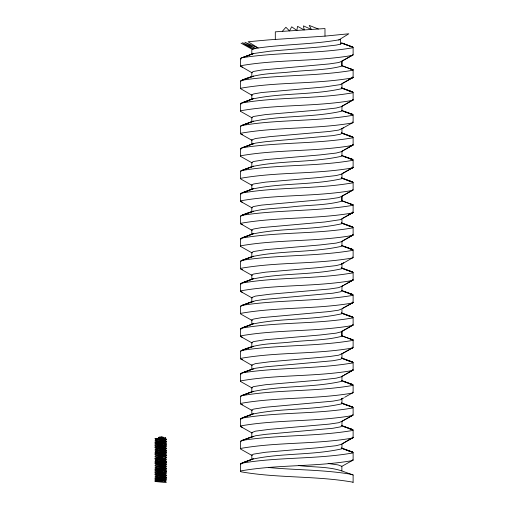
<?xml version="1.0" encoding="UTF-8"?>
<svg xmlns="http://www.w3.org/2000/svg" width="508" height="508" viewBox="0 0 508 508"><rect width="100%" height="100%" fill="white"/><g stroke="black" fill="none" stroke-linecap="round" stroke-linejoin="round"><path stroke-width="0.76" d="M341.865 128.657L338.715 130.067L329.197 131.47L270.015 136.633L255.524 138.506L251.816 139.916L251.816 144.52L255.524 143.116L265.525 141.707L333.007 135.611L340.519 134.207L341.96 133.267L353.117 137.363L353.117 144.932L352.635 145.402C315.849 151.854 277.832 149.263 241.046 155.715L240.563 156.185L241.046 156.654L252.108 162.897L251.816 162.427L253.543 161.487L265.525 159.614L319.989 154.921L336.201 153.048L341.573 151.638L353.117 144.932L352.635 144.463M165.386 446.392L166.135 446.583L164.7 447.345L156.14 448.424M165.945 459.994L164.7 460.851L156.14 461.931M165.945 473.5L164.7 474.358L156.14 475.437M341.865 286.239L338.715 287.642L329.197 289.052L270.015 294.208L255.524 296.088L251.816 297.491L251.816 302.101L255.524 300.692L265.525 299.288L333.007 293.192L340.519 291.783L341.96 290.843L353.117 294.945L353.117 302.508L352.635 302.978C315.849 309.435 277.832 306.838 241.046 313.296L240.563 313.766L241.046 314.236L252.108 320.472L251.816 320.002L253.543 319.068L261.569 317.659L329.197 311.563L338.715 310.153L341.96 308.75L341.96 313.36L353.117 317.456L353.117 325.018L352.635 325.488C315.849 331.946 277.832 329.349 241.046 335.807L240.563 336.277L241.046 336.747L252.108 342.983L251.816 342.519L253.543 341.579L265.525 339.7L319.989 335.013L336.201 333.134L341.573 331.73L353.117 325.018L352.635 324.555M341.865 353.771L338.715 355.181L329.197 356.584L270.015 361.747L255.524 363.62L251.816 365.03L251.816 369.634L255.524 368.23L265.525 366.82L333.007 360.724L340.519 359.315L341.96 358.381L353.117 362.477L353.117 370.046L352.635 370.51C315.849 376.968 277.832 374.377 241.046 380.829L240.563 381.298L241.046 381.768L252.108 388.01L251.816 387.54L253.543 386.601L265.525 384.727L319.989 380.035L336.201 378.162L341.573 376.752L353.117 370.046L352.635 369.576M341.865 421.303L338.715 422.713L329.197 424.116L270.015 429.279L255.524 431.152L251.816 432.562L251.816 437.166L255.524 435.762L265.525 434.353L333.007 428.257L340.519 426.853L341.96 425.914L353.117 430.009L353.117 437.579L352.635 438.048C315.849 444.5 277.832 441.909 241.046 448.367L240.563 448.831L241.046 449.301L252.108 455.543L251.816 455.073L253.543 454.133L265.525 452.26L319.989 447.567L336.201 445.694L341.573 444.284L353.117 437.579L352.635 437.109M341.865 61.125L352.457 55.251L341.96 61.125L341.96 65.735L341.573 66.199C325.393 70.422 308.248 69.85 291.694 71.831C274.676 73.736 256.832 72.911 241.046 80.613L240.563 81.083L240.563 88.652L252.108 95.358L251.816 94.894L253.543 93.955L261.569 92.545L324.834 86.919L340.519 84.576L353.117 77.4L353.117 69.831L350.018 68.656M341.865 196.19L352.457 190.322L341.96 196.19L341.96 200.8L341.573 201.27C325.393 205.486 308.248 204.921 291.694 206.896C274.676 208.807 256.832 207.982 241.046 215.684L240.563 216.154L240.563 223.723L252.108 230.429L251.816 229.959L253.543 229.019L261.569 227.616L324.834 221.99L340.519 219.64L353.117 212.465L353.117 204.895L350.018 203.727M341.96 331.26L341.96 335.871L341.573 336.334C325.393 340.557 308.248 339.985 291.694 341.967C274.676 343.872 256.832 343.046 241.046 350.749L240.563 351.219L240.563 358.788L252.108 365.493L251.816 365.03M275.304 39.408L275.304 31.839L282.277 31.375L285.896 27.273L289.496 30.905L324.98 28.556L324.98 36.125L268.7 39.878L248.101 41.751L258.216 47.993C285.528 44.101 313.366 44.475 340.519 39.554L340.519 44.158L336.201 45.098L319.989 46.971L270.015 51.194L253.543 53.537L241.046 58.102L240.563 58.572L240.563 66.142L252.108 72.847L251.816 72.384L253.543 71.444L261.569 70.034L329.197 63.938L338.715 62.535L341.865 61.227L341.865 65.735L353.117 69.831L352.635 70.301C316.3 76.486 278.943 74.593 242.481 80.15L253.543 76.048M158.356 438.283L158.356 437.521L159.417 437.07L159.772 437.432L163.322 437.197L163.322 437.953L155.638 438.518L156.648 439.141L164.878 438.296L164.878 438.753L156.14 439.884M252.298 49.403L241.046 43.161L253.543 48.933L242.481 42.691L255.524 48.463L244.843 42.221L258.216 47.993L253.543 48.933L251.816 49.867L251.816 54.477L253.543 53.537M240.563 66.142L241.046 65.672C277.832 59.214 315.849 61.811 352.635 55.353L353.117 54.883L353.117 47.32L341.382 42.755M240.563 88.652L241.046 88.182C277.832 81.724 315.849 84.322 352.635 77.864L353.117 77.4L352.635 76.93M240.563 111.163L240.563 103.594L252.298 99.028C281.578 92.685 312.35 95.237 341.573 88.716L341.96 88.246L353.117 92.342L353.117 99.911L352.635 100.374C315.849 106.832 277.832 104.242 241.046 110.693L240.563 111.163L241.046 111.633L252.108 117.875L251.816 117.405L253.543 116.465L265.525 114.592L319.989 109.899L336.201 108.026L341.573 106.617L353.117 99.911L352.635 99.441M240.563 133.674L240.563 126.105L252.298 121.539C281.578 115.195 312.35 117.748 341.573 111.227L341.96 110.757L353.117 114.852L353.117 122.422L352.635 122.892C315.849 129.343 277.832 126.752 241.046 133.204L240.563 133.674L241.046 134.144L252.108 140.386L251.816 139.916M240.563 156.185L240.563 148.622L252.298 144.056L241.046 148.152M240.563 178.695L240.563 171.132L252.298 166.567C281.578 160.217 312.35 162.77 341.573 156.248L341.96 155.778L353.117 159.874L353.117 167.443L352.635 167.913C315.849 174.365 277.832 171.774 241.046 178.232L240.563 178.695L241.046 179.165L252.108 185.407L251.816 184.937L253.543 183.998L265.525 182.124L319.989 177.432L336.201 175.558L341.573 174.149L353.117 167.443L352.635 166.973M240.563 201.206L240.563 193.643L252.298 189.078C281.578 182.728 312.35 185.287 341.573 178.759L341.96 178.289L353.117 182.385L353.117 189.954L352.635 190.424C315.849 196.882 277.832 194.285 241.046 200.743L240.563 201.206L241.046 201.676L252.108 207.918L251.816 207.448L253.543 206.508L261.569 205.105L329.197 199.009L338.715 197.599L341.865 196.298L341.865 200.8L353.117 204.895L352.635 205.365C316.3 211.557 278.943 209.658 242.481 215.214L253.543 211.118M240.563 223.723L241.046 223.253C277.832 216.795 315.849 219.393 352.635 212.935L353.117 212.465L352.635 211.995M240.563 246.234L240.563 238.665L252.298 234.099C281.578 227.749 312.35 230.308 341.573 223.78L341.96 223.31L353.117 227.406L353.117 234.975L352.635 235.445C315.849 241.903 277.832 239.306 241.046 245.764L240.563 246.234L241.046 246.697L252.108 252.94L251.816 252.47L253.543 251.53L265.525 249.657L319.989 244.964L336.201 243.091L341.573 241.681L353.117 234.975L352.635 234.506M240.563 268.745L240.563 261.175L252.298 256.61C281.578 250.26 312.35 252.819 341.573 246.291L341.96 245.821L353.117 249.917L353.117 257.486L352.635 257.956C315.849 264.414 277.832 261.817 241.046 268.275L240.563 268.745L241.046 269.215L252.108 275.45L251.816 274.98L253.543 274.047L265.525 272.167L319.989 267.481L336.201 265.601L341.573 264.198L353.117 257.486L352.635 257.016M240.563 291.255L240.563 283.686L252.298 279.121C281.578 272.771 312.35 275.33 341.573 268.802L341.96 268.332L353.117 272.428L353.117 279.997L352.635 280.467C315.849 286.925 277.832 284.328 241.046 290.786L240.563 291.255L241.046 291.725L252.108 297.961L251.816 297.491M240.563 313.766L240.563 306.197L252.298 301.631L241.046 305.727M240.563 336.277L240.563 328.708L252.298 324.142C281.578 317.792 312.35 320.351 341.573 313.823L341.96 313.36L341.382 312.89L352.635 316.986L353.117 317.456L352.635 317.925C315.849 324.377 277.832 321.786 241.046 328.238M156.058 439.28L154.927 438.658L156.648 439.141L156.007 439.325L156.007 439.788M240.563 358.788L241.046 358.318C277.832 351.86 315.849 354.457 352.635 347.999L353.117 347.535L353.117 339.966L350.018 338.792M164.967 438.614C169.266 439.979 154.14 439.331 155.308 440.341M164.973 441.09L166.135 441.325L154.883 442.449L155.638 442.633M165.945 444.24L154.883 445.459L155.638 445.643M164.84 445.319L166.135 445.827L154.883 446.951L155.638 447.135M240.563 381.298L240.563 373.729L252.298 369.164L241.046 373.266M166.135 446.583L154.883 447.707L156.045 447.942M164.84 447.573C170.028 448.958 153.784 448.348 155.308 449.345M165.945 448.742L154.883 449.961L155.638 450.145M164.84 449.821C170.028 451.212 153.784 450.602 155.308 451.593M165.386 450.894L166.135 451.085L154.883 452.209L155.308 452.349M164.84 452.076L166.135 452.577L154.883 453.701L155.638 453.892M164.973 454.596C169.983 455.428 153.467 455.251 155.308 456.095M165.945 457.746L154.883 458.965L156.045 459.2M164.84 458.826C170.028 460.216 153.784 459.607 155.308 460.597M166.135 460.089L154.883 461.213L155.638 461.404M164.84 461.08L166.135 461.582L154.883 462.712L155.638 462.896M165.386 462.153L166.135 462.337L154.883 463.467L156.045 463.702M164.84 463.328C170.028 464.718 153.784 464.109 155.308 465.099M165.945 464.496L154.883 465.715L155.638 465.906M164.84 465.582C170.028 466.966 153.784 466.363 155.308 467.354M165.386 468.147L166.135 468.338L154.883 469.462L155.638 469.652M240.563 403.809L240.563 396.24L252.298 391.674C281.578 385.331 312.35 387.883 341.573 381.362L341.96 380.892L353.117 384.988L353.117 392.557L352.635 393.027C315.849 399.478 277.832 396.888 241.046 403.339L240.563 403.809L241.046 404.279L252.108 410.521L251.816 410.051L253.543 409.111L265.525 407.238L333.007 401.136L340.519 399.733L343.275 398.062M165.386 471.157L166.135 471.341L154.883 472.472L155.638 472.656M164.84 472.338L166.135 472.84L154.883 473.964L155.638 474.155M166.135 473.596L154.883 474.72L156.045 474.955M164.84 474.586C170.028 475.971 153.784 475.367 155.308 476.358M165.945 475.755L154.883 476.974L155.638 477.158M164.84 476.841L166.135 477.342L154.883 478.466L155.638 478.657M165.386 477.907L166.135 478.098L154.883 479.222L156.045 479.457M165.945 480.257L154.883 481.476L166.135 482.6L166.135 481.844L164.84 481.343L159.849 480.822M240.563 426.32L240.563 418.757L252.298 414.191C281.578 407.841 312.35 410.394 341.573 403.873L341.96 403.403L353.117 407.499L353.117 415.068L352.635 415.538C315.849 421.989 277.832 419.398 241.046 425.85L240.563 426.32L241.046 426.79L252.108 433.032L251.816 432.562M240.563 448.831L240.563 441.268L252.298 436.702L241.046 440.798M341.96 335.871L353.117 339.966L352.635 340.436C316.3 346.621 278.943 344.729 242.481 350.285L253.543 346.183M240.563 471.341L240.563 463.779L252.298 459.213C281.578 452.863 312.35 455.416 341.573 448.894L341.96 448.424L353.117 452.52L353.117 460.089L352.635 460.559C315.849 467.017 277.832 464.42 241.046 470.878L240.563 471.341L241.046 471.811C277.832 478.269 315.849 475.672 352.635 482.13L353.117 482.6L353.117 475.031L352.635 474.561C325.012 469.64 296.621 470.192 268.7 467.531M338.715 40.018L348.837 33.782L324.98 36.125M164.7 438.34L165.71 437.718L163.322 437.953M343.719 82.645L341.96 83.636L341.96 88.246L341.382 87.776L352.635 91.872L353.117 92.342L352.635 92.812C315.849 99.263 277.832 96.672 241.046 103.13M343.135 105.486L341.96 106.147L341.96 110.757L341.382 110.287L352.635 114.383L353.117 114.852L352.635 115.322C315.849 121.78 277.832 119.183 241.046 125.641M253.543 143.586L242.481 147.682C278.943 142.126 316.3 144.024 352.635 137.833L353.117 137.363L352.635 136.893L341.382 132.798L341.96 133.267L341.96 128.657L343.719 127.667M343.719 150.178L341.96 151.168L341.96 155.778L341.382 155.308L352.635 159.404L353.117 159.874L352.635 160.344C315.849 166.802 277.832 164.205 241.046 170.663M343.719 217.716L341.96 218.707L341.96 223.31L341.382 222.841L352.635 226.936L353.117 227.406L352.635 227.876C315.849 234.334 277.832 231.737 241.046 238.195M241.046 283.216C277.832 276.758 315.849 279.356 352.635 272.898L353.117 272.428L352.635 271.964L341.382 267.862L341.96 268.332L341.96 263.728L343.719 262.738M253.543 301.161L242.481 305.257C278.943 299.707 316.3 301.6 352.635 295.408L353.117 294.945L352.635 294.475L341.382 290.379L341.96 290.843L341.96 286.239L343.719 285.248M342.544 308.419L343.719 307.759M156.14 448.888L164.7 447.808L165.195 447.11M253.543 368.7L242.481 372.796C278.943 367.24 316.3 369.138 352.635 362.947L353.117 362.477L352.635 362.007L341.382 357.911L341.96 358.381L341.96 353.771L352.444 347.91L351.047 348.551M156.14 462.394L164.7 461.315L165.195 460.616M156.14 475.901L164.7 474.821L165.195 474.123M343.719 375.291L341.96 376.282L341.96 380.892L341.382 380.422L352.635 384.518L353.117 384.988L352.635 385.458C315.849 391.916 277.832 389.319 241.046 395.776M241.046 418.287C277.832 411.829 315.849 414.426 352.635 407.968L353.117 407.499L352.635 407.029L341.382 402.933L341.96 403.403L341.96 398.793L343.135 398.132M341.96 421.303L352.444 415.442L341.96 421.303L341.96 425.914L341.382 425.444L352.635 429.539L353.117 430.009L352.635 430.479C316.3 436.67 278.943 434.772 242.481 440.328L253.543 436.232M343.719 442.824L341.96 443.814L341.96 448.424L341.382 447.954L352.635 452.05L353.117 452.52L352.635 452.99C315.849 459.448 277.832 456.851 241.046 463.309M341.96 128.657L352.463 122.784M342.614 240.849L353.117 234.975L349.669 236.671M341.96 286.239L353.117 279.997L352.635 279.527M342.614 308.381L353.117 302.508L352.635 302.038M164.84 444.862L166.135 444.329L164.446 445.141L156.14 446.176M164.84 449.364L166.135 448.831L164.446 449.644L156.14 450.679M164.84 451.612L166.135 451.085L164.446 451.898L156.14 452.926M341.96 353.771L352.463 347.897M164.84 458.368L166.135 457.835L164.446 458.648L156.14 459.683M164.84 462.871L166.135 462.337L164.446 463.15L156.14 464.185M164.84 465.118L166.135 464.591L164.446 465.404L156.14 466.433M164.84 471.875L166.135 471.341L164.446 472.154L156.14 473.189M164.84 476.377L166.135 475.844L164.446 476.656L156.14 477.691M164.84 478.625L166.135 478.098L164.446 478.911L156.14 479.939M344.583 397.326L353.117 392.557L352.635 392.087M344.392 82.271L353.117 77.4L348.977 79.432M343.719 105.156L353.117 99.911L351.739 100.59M344.392 149.803L353.117 144.932L348.977 146.964M344.392 217.335L353.117 212.465L348.285 214.84M344.392 284.874L353.117 279.997L348.285 282.372M344.392 307.384L353.117 302.508L350.355 303.867M166.135 444.329C164.065 446.881 158.775 445.37 156.14 446.634M166.135 448.831C164.16 451.441 158.718 449.828 156.14 451.136M166.135 451.085C164.065 453.638 158.775 452.12 156.14 453.39M166.135 457.835C164.065 460.388 158.775 458.876 156.14 460.14M166.135 462.337C164.109 464.922 158.75 463.36 156.14 464.642M166.135 464.591C164.122 467.17 158.731 465.614 156.14 466.896M166.135 471.341C164.122 473.92 158.744 472.364 156.14 473.647M344.392 374.917L353.117 370.046L350.355 371.399M166.135 475.844C164.065 478.403 158.775 476.885 156.14 478.149M166.135 478.098C164.16 480.708 158.712 479.101 156.14 480.403M344.392 442.449L353.117 437.579L348.977 439.617M353.117 325.018L341.865 331.26L341.865 335.871L353.117 339.966M165.011 481.432L165.011 480.974L166.135 480.346M353.117 475.031L341.865 470.935L341.865 466.325L353.117 460.089L352.635 459.619M349.669 169.139L353.117 167.443L341.96 173.679L341.96 178.289L341.382 177.819L352.635 181.915L353.117 182.385L352.635 182.855C315.849 189.313 277.832 186.715 241.046 193.173M351.047 416.084L352.425 415.404M340.519 44.158L341.96 43.224L353.117 47.32L352.635 47.79C316.3 53.975 278.943 52.083 242.481 57.639L252.298 54.007L241.046 58.102M164.878 438.753L166.135 439.071M253.543 98.565L242.481 102.66L252.298 99.028L251.816 99.498L251.816 94.894M253.543 121.075L242.481 125.171L252.298 121.539L251.816 122.009L251.816 117.405M253.543 166.097L242.481 170.193L252.298 166.567L251.816 167.03L251.816 162.427M253.543 188.608L242.481 192.703L252.298 189.078L251.816 189.548L251.816 184.937M253.543 233.629L242.481 237.725L252.298 234.099L251.816 234.569L251.816 229.959M253.543 256.14L241.046 260.706M253.543 278.651L242.481 282.746L252.298 279.121L251.816 279.591L251.816 274.98M253.543 323.672L242.481 327.768L252.298 324.142M253.543 391.211L242.481 395.307L252.298 391.674L251.816 392.144L251.816 387.54M253.543 413.722L242.481 417.817L252.298 414.191L251.816 414.655L251.816 410.051M253.543 458.743L242.481 462.839L252.298 459.213L251.816 459.683L251.816 455.073M241.046 80.613L252.298 76.517L251.816 76.987L251.816 72.384M241.046 215.684L252.298 211.588L251.816 212.058L251.816 207.448M241.046 350.749L252.298 346.653L251.816 347.123L251.816 342.519M282.277 31.375L289.496 30.905L291.694 26.81L296.837 30.436L297.574 26.34L304.184 29.966L303.447 25.87L311.404 29.496L309.201 25.4L318.376 29.026M159.055 437.477L159.995 437.02L160.509 437.382L160.585 436.975L161.246 437.337L161.169 436.924L161.969 437.293L161.747 436.88L162.662 437.242M298.31 465.487C312.693 467.411 328.117 466.338 341.865 470.935M161.601 480.505L165.011 480.974M164.973 443.338L166.135 443.573L164.84 443.071M156.045 443.44L154.883 443.205L166.135 442.081L166.135 441.325L164.84 440.817M164.973 450.094L166.091 450.279L164.967 449.872M164.973 452.342L166.091 452.533L164.967 452.12M155.638 452.399L156.045 452.444M164.973 456.844L166.135 457.079L164.84 456.578M164.973 461.347L166.091 461.537L164.967 461.124M164.973 465.849L166.091 466.039L164.967 465.626M156.045 468.205L154.883 467.97L166.135 466.839L165.386 466.655M164.973 470.351L166.135 470.586L164.84 470.084M164.973 474.853L166.091 475.043L164.967 474.631M164.973 477.107L166.091 477.291L164.967 476.885M164.973 479.355L166.135 479.59L164.84 479.088M328.155 463.512L338.157 464.922L341.865 466.325M155.638 441.141L154.883 440.957L166.091 439.877L166.091 439.026L165.195 438.721M165.386 447.891L166.091 448.031L164.967 447.618M165.386 455.397L166.135 455.587L154.883 456.711L155.638 456.902M155.638 454.647L154.883 454.463L165.945 453.244M165.386 463.645L166.091 463.785L164.967 463.379M155.638 470.408L154.883 470.218L166.135 469.094L166.135 468.338L164.84 467.83M348.837 90.932L352.635 91.872L343.681 88.868M348.837 113.443L352.635 114.383L343.681 111.379M348.837 135.953L352.635 136.893L343.681 133.89M348.837 158.471L352.635 159.404L343.681 156.401M348.837 180.981L352.635 181.915L343.681 178.911M348.837 226.003L352.635 226.936L343.681 223.933M348.837 248.514L352.635 249.453L353.117 249.917L352.635 250.387C316.3 256.578 278.943 254.686 242.481 260.236L252.298 256.61L251.816 257.08L251.816 252.47M349.428 271.139L352.635 271.964L343.681 268.954M348.837 293.535L352.635 294.475L343.681 291.465M348.837 316.046L352.635 316.986L343.681 313.982M348.837 361.067L352.635 362.007L343.681 359.004M348.837 383.578L352.635 384.518L343.681 381.514M349.428 406.21L352.635 407.029L343.681 404.025M348.837 428.606L352.635 429.539L343.681 426.536M348.837 451.117L352.635 452.05L343.681 449.047M351.199 46.38L352.635 46.85L343.681 43.847M241.046 66.612L242.481 67.081M241.046 134.144L242.481 134.614M241.046 201.676L242.481 202.146M241.046 224.187L242.481 224.657M241.046 269.215L242.481 269.678M241.046 291.725L242.481 292.195M241.046 336.747L242.481 337.217M241.046 359.258L242.481 359.728M241.046 404.279L242.481 404.749M241.046 426.79L242.481 427.26M165.945 441.985L164.7 442.843L156.14 443.922M165.945 468.998L164.7 469.856L156.14 470.935M343.681 246.444L352.635 249.453L341.382 245.351L341.96 245.821L341.96 241.217M165.195 443.224L166.091 443.528L164.967 443.116M164.967 445.37L166.091 445.776M165.195 456.736L166.091 457.035L164.967 456.622M164.967 458.876L166.091 459.283M165.195 470.243L166.091 470.541L164.967 470.129M164.967 472.383L166.091 472.789M165.195 479.247L166.091 479.546L164.967 479.133M341.96 65.735L353.117 69.831M341.96 200.8L353.117 204.895M166.135 441.325L165.011 440.912L156.14 442.131M156.14 457.429L164.878 456.305L166.135 455.587L166.135 454.831L164.84 454.323M166.135 468.338L165.011 467.925L164.84 467.373M165.195 445.478L166.135 445.827M165.195 447.726L166.135 448.075M165.195 449.98L166.135 450.329M165.195 452.234L166.135 452.577M166.135 454.831L165.024 454.419L164.84 453.866M165.195 458.984L166.135 459.334M165.195 461.239L166.135 461.582M165.195 463.486L166.135 463.836M165.195 465.741L166.135 466.084M165.195 472.491L166.135 472.84M165.195 474.745L166.135 475.088M165.195 476.993L166.135 477.342M164.84 440.36L166.135 439.826L164.446 440.639L156.14 441.674M164.84 442.608L166.135 442.081L164.967 442.659L164.7 443.306L156.14 444.386M164.84 456.114L166.135 455.587L164.967 456.165L164.7 456.813L156.14 457.892M164.84 469.621L166.135 469.094L164.967 469.671L164.7 470.319L156.14 471.399M156.14 455.181L164.446 454.146L166.135 453.333L164.7 454.558L156.14 455.638M156.14 468.687L164.446 467.652L166.135 466.839L164.7 468.065L156.14 469.144M341.382 263.258L341.96 263.728M341.382 398.323L341.96 398.793M352.635 54.419L353.117 54.883M352.635 121.952L353.117 122.422M240.563 58.572L241.046 59.042M352.635 189.484L353.117 189.954M240.563 81.083L241.046 81.553M240.563 103.594L241.046 104.064M240.563 126.105L241.046 126.575M240.563 148.622L241.046 149.085M240.563 171.132L241.046 171.596M240.563 193.643L241.046 194.113M240.563 216.154L241.046 216.624M352.635 347.066L353.117 347.535M240.563 238.665L241.046 239.135M240.563 261.175L241.046 261.645M240.563 283.686L241.046 284.156M352.635 414.598L353.117 415.068M240.563 306.197L241.046 306.667M240.563 328.708L241.046 329.178M240.563 351.219L241.046 351.688M240.563 373.729L241.046 374.199M240.563 396.24L241.046 396.71M240.563 418.757L241.046 419.221M240.563 441.268L241.046 441.731M240.563 463.779L241.046 464.249M251.816 320.002L251.816 324.612M162.369 481.07A5.652 0.356 0.5 0 1 154.857 480.676A5.652 0.356 0.5 0 1 162.23 480.39M154.902 471.869A5.652 0.33 -1.4 0 1 162.458 471.329M155.131 458.413A5.652 0.33 -1.4 0 1 156.597 458.038A5.652 0.33 -1.4 0 1 162.458 457.822M154.902 444.856A5.652 0.33 -1.4 0 1 162.458 444.316M165.843 439.687A5.652 0.33 1.4 0 1 166.033 439.738M165.011 440.461L165.024 440.912L165.024 440.455"/></g></svg>
